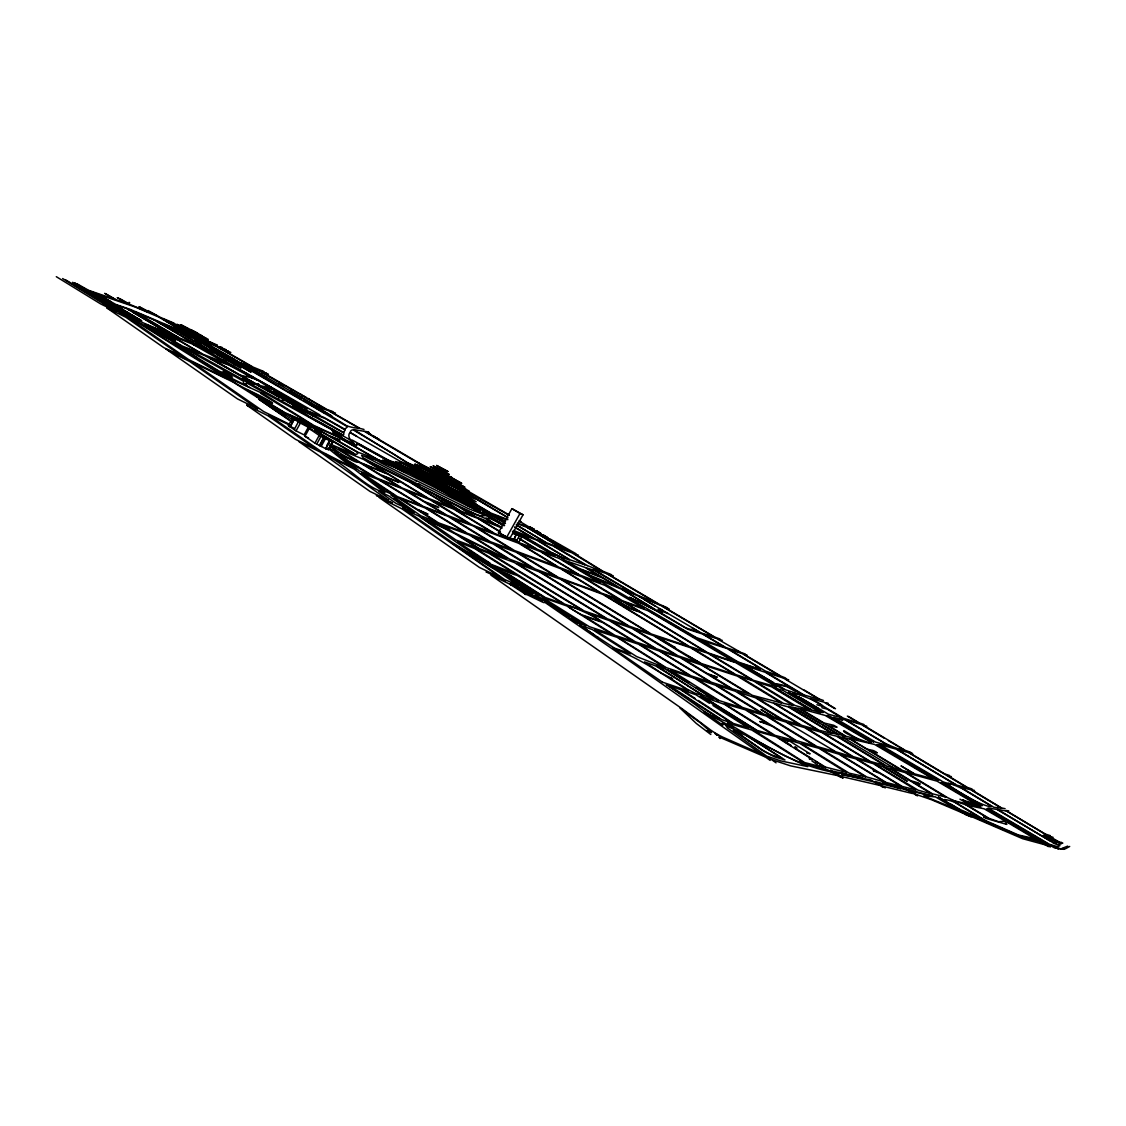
<?xml version="1.0" encoding="UTF-8"?>
<svg xmlns="http://www.w3.org/2000/svg" width="1126" height="1126" viewBox="0 0 1126 1126"><rect width="100%" height="100%" fill="white"/><g stroke="black" fill="none" stroke-linecap="round" stroke-linejoin="round"><path stroke-width="1.5" d="M709.436 703.271L695.882 694.728L681.526 689.759L694.981 698.317M719.993 738.515L718.881 736.911L764.568 756.644M294.224 429.639L298.32 421.94L308.299 427.261L304.076 434.889L296.054 430.892L288.411 425.614L292.619 417.999L313.873 428.429L321.29 433.468L314.647 430.357L332.874 442.082L328.623 449.753L325.681 448.486L329.946 440.801L332.874 442.082M290.072 426.81L294.28 419.182L292.619 417.999M290.226 426.895L294.28 419.182M296.054 430.892L300.29 423.249M329.946 440.801L325.977 448.824L314.942 443.137L304.977 436.269L309.2 428.598L312.789 430.343L308.299 427.261M314.942 443.137L319.207 435.424L309.2 428.598M316.702 444.151L320.966 436.438L330.171 440.956M319.376 445.432L323.626 437.718M319.714 445.657L323.978 437.958M320.361 445.98L324.612 438.267M321.135 446.501L325.4 438.788M326.948 445.249L328.651 442.18M328.285 449.724L332.536 442.054M506.489 536.877L509.599 538.735L498.466 532.64L511.922 508.642L523.041 514.765L509.599 538.805L505.546 536.356M506.531 537.524L520.015 513.498L523.041 514.765M516.215 534.625L513.526 540.283L516.215 534.625L513.259 532.837M516.876 541.536L517.369 540.649L515.173 539.453L514.666 540.339L518.762 542.253L521.76 536.905L517.256 534.484L517.904 533.344L519.466 534.16L518.833 535.3M517.256 534.484L518.537 533.597M518.213 535.061L519.466 534.16M515.173 539.453L516.778 540.424L519.283 535.962L521.76 536.905M279.065 398.154L278.235 396.788L204.65 355.534L187.127 348.694L303.161 412.989L292.802 406.092M801.529 695.038L798.756 693.335M304.245 410.906L305.033 410.497M1069.7 846.456L1065.351 848.835L1062.789 848.455L1064.028 849.314L1057.23 848.385L1054.415 846.935M230.225 365.668L247.72 374.071M1067.701 846.105L1060.861 848.905L1054.203 846.794M1062.817 843.121C1059.327 840.334 1055.878 844.796 1052.557 842.262L1054.372 842.966L1056.132 842.22C1022.647 822.684 1082.213 854.718 1048.672 836.069L1053.077 837.308M486.024 518.213L488.248 519.649M113.332 304.161L119.44 308.524M836.055 773.069L840.334 772.9L862.854 778.094L833.451 771.24L843.149 777.953M1050.319 835.661L1045.224 834L1005.884 810.481L1008.755 810.861M303.007 410.202L303.612 409.751L292.563 404.459L314.295 416.465L305.301 410.638M221.991 347.329L219.331 346.878L226.073 349.679M1005.11 808.693L1001.661 807.989L971.471 789.734L974.483 790.424M368.469 432.032L365.57 431.469L371.13 434.72L365.598 431.525L366.977 432.398M773.013 682.384L741.246 663.622L753.477 667.718L752.267 667.324M263.456 387.808L287.454 398.646L273.998 391.102L281.528 395.859M251.464 377.646L240.232 375.31M363.994 429.442L359.982 428.415L330.002 411.187L335.506 413.087M1044.872 844.739L1022.563 838.673L968.712 815.407M698.359 700.499L733.293 723.427L748.368 727.959L712.983 705.509M1039.791 841.755L1019.171 836.182L969.993 814.506M837.448 775.547L790.551 765.863L772.549 759.909M906.585 790.016L882.32 782.992L903.699 788.369L908.33 790.733M221.498 372.537L232.505 377.083L224.004 371.833L223.075 371.425L230.858 376.267L219.035 371.073L177.035 345.26L183.721 347.934L242.47 380.672L243.723 381.447L243.3 383.065L247.256 386.148L227.382 376.126M841.263 776.476L879.336 785.301M873.241 781.725L855.901 777.728A321.966 27.137 30.8 0 0 846.485 775.533L841.474 774.589L870.581 779.825L883.22 787.426M1050.262 844.5L1057.356 846.682L1059.904 845.71L1058.299 844.753L1061.734 843.473L1060.382 843.177L1057.694 844.81L1054.907 843.768L996.904 809.425L987.995 808.018L1055.949 848.131M776.715 683.735L787.018 686.17L804.949 696.037L765.187 672.25L745.679 665.973M102.945 300.726L110.658 304.006M896.38 787.299L900.884 788.679L877.773 782.978M273.013 388.132L269.198 386.64L307.412 409.005L290.395 401.039L300.839 407.415L294.505 404.853L262.414 387.569M778.319 684.707L787.004 686.733L794.9 691.026M959.957 799.164L968.585 804.274L954.552 800.924L947.473 797.574L906.331 772.717L937.029 781.148L980.859 806.976L975.763 805.301M910.441 790.987L933.215 796.321L908.147 789.537L917.718 795.786M883.009 786.314L912.539 793.534M514.272 532.302L554.724 555.85L537.623 549.488L518.959 538.256M831.509 771.972C793.478 764.371 760.332 742.527 727.452 723.075L751.76 730L801.205 761.021L803.077 762.372L800.107 761.725L803.091 763.512L827.723 769.874L840.939 777.447M972.034 788.96L967.375 787.426L948.275 775.898L951.386 776.616M949.471 775.476L944.714 773.886L909.02 752.464L912.637 753.449M828.229 703.3L825.499 702.652L835.506 708.718M288.411 425.614L294.083 428.26M821.825 707.705L827.174 709.113L841.896 717.909M823.43 700.456L819.221 698.993L804.274 690.083M915.565 794.238L931.61 799.784L962.533 812.944M806.793 752.942L810.129 753.843L787.524 739.796L799.699 743.301L846.288 772.408L825.442 767.087L795.871 748.706L794.477 747.453L797.011 748.086L795.111 746.735M910.723 752.309L905.135 750.268L863.262 725.144L866.809 726.214M816.871 704.749L822.557 706.382C823.528 702.244 772.478 684.284 802.191 698.683L828.44 714.236L841.713 717.769M736.995 662.468L738.684 662.961M629.406 597.23L655.388 609.926L621.453 589.194L594.866 578.074L696.487 637.626L724.694 647.183L702.568 634.051L687.592 629.167L654.91 610.039A27.291 1.788 29.5 0 1 643.467 604.015L630.996 598.159M899.266 747.157L904.291 750.212L899.477 747.594M863.839 724.454L859.405 722.948L848.497 716.446M775.969 688.31L783.203 690.562L820.558 712.674L812.142 710.126L774.378 687.817L811.058 709.844M747.143 655.149L743.624 654.037L780.853 676.093L785.596 677.993M745.06 653.91L740.767 652.39L716.629 638.512L703.468 634.304L726.087 647.661L739.726 652.123L738.586 651.405M554.822 555.259L513.315 530.923M720.021 639.033L714.63 636.992L662.637 606.224L669.14 608.885M722.245 640.356L718.557 639.174L719.964 640.131M742.639 664.157L747.791 665.86M611.024 574.457L602.889 571.234L575.231 554.119L578.412 555.146M613.262 575.78L607.927 574.021L659.006 604.113L667.155 607.702M747.903 665.762L751.408 666.93M466.46 489.402L458.873 486.531L367.766 432.863M788.721 679.837L786.032 679.048L788.369 680.597M734.771 662.398L710.351 654.262L753.421 680.315L776.813 687.001L648.196 610.813L624.057 601.917L707.86 652.756L732.942 661.3M469.078 490.936L449.668 482.336L414.72 464.123L423.756 467.206L449.668 480.563L509.107 514.906M332.874 411.581L327.131 409.54L307.862 398.421L309.101 399.097M262.245 387.513L240.978 375.507M739.191 663.777L741.401 664.537M925.572 796.631L923.869 795.646L934.608 796.898A18.354 1.351 30.2 0 1 935.213 796.744L966.052 814.886M225.256 362.882L203.327 354.394L170.139 335.196L192.476 344.106L225.707 362.994L226.875 362.276L223.398 360.179M315.716 407.584C294.393 396.718 330.65 413.791 316.307 407.33L317.715 408.147M767.749 756.461L780.67 760.88L807.764 766.609L785.146 755.954L746.918 735.616M483.279 510.331L478.874 508.952L480.577 510.697M549.924 538.904L575.808 553.598M506.728 519.677L494.807 515.328L505.504 521.648M884.529 784.372L875.282 781.472L885.247 787.918M166.704 321.079L164.143 319.601L184.509 328.299L188.901 330.903L173.207 324.063L191.448 335.14L163.143 319.024L194.165 332.846M507.896 519.607L490.837 513.02L433.003 478.958L454.496 486.249L508.009 517.763M517.453 523.66L526.658 527.25L562.493 548.7L546.377 542.69L516.355 524.983M379.898 460.703L392.411 463.842L416.043 474.412L470.133 503.66L459.929 497.087L462.927 498.818M266.44 373.255L259.346 370.538L268.41 374.17M800.276 694.629L785.638 689.83L742.315 664.467M290.55 391.144L302.331 397.999L300.501 397.239M289.861 390.75L290.846 391.046L290.198 390.581M459.647 510.641L451.92 507.573L412.946 483.673L433.017 493.709L459.394 510.486M509.599 538.805L513.526 540.283M501.14 526.827C486.08 520.817 479.634 511.345 503.322 525.589M512.626 533.4L516.538 534.906M706.804 730.76L711.548 732.59L700.428 722.906L679.766 707.804L696.248 723.399L710.83 734.504M217.29 354.24L225.805 357.688L251.07 372.171L226.664 357.998L236.573 362.276L347.554 426.796L344.809 429.189L323.542 417.225L300.839 408.161L287.876 401.7M263.695 371.439L253.35 367.217L218.711 347.357L230.816 352.424M199.485 334.76L208.31 339.419M195.403 333.043L205.861 338.377L200.006 335.844M176.852 332.086L177.598 332.381L156.415 320.966L195.178 343.88L207.029 348.793L169.618 326.639L163.312 323.866L164.396 324.57M267.538 374.339L262.161 372.171L301.106 394.508L299.98 393.875M925.727 796.687L956.424 809.312M237.431 361.066L199.119 339.053L216.361 346.484L251.647 366.78M136.133 317.785L133.825 316.505L139.117 319.559L136.471 318.025M228.015 350.805C224.468 352.424 166.226 315.393 202.441 336.027M498.466 532.64L505.293 536.159M197.543 333.183L181.497 324.964M319.84 414.889L273.548 388.428M760.078 753.435L723.722 737.544A8.741 0.844 30 0 1 719.05 735.222A15.102 1.464 30 0 1 713.814 732.139L713.49 731.928A10.106 0.985 30 0 1 709.141 728.86L682.243 708.859L490.852 575.105L512.485 585.421M216.769 344.852L209.352 341.699L217.445 346.048L217.036 344.992M890.427 746.172L875.521 742.09L833.648 717.29L842.572 720.077L839.63 718.318L845.415 720.007L885.022 743.456M966.291 813.577L1004.533 830.059L968.726 814.154A43.041 3.153 30.3 0 0 962.04 811.255L963.926 812.662M186.353 328.398L187.451 328.862L186.803 328.384M119.06 307.581L134.064 316.505M226.762 375.732L221.583 372.636M473.553 495.384L509.248 515.356M480.464 510.655L469.598 503.533L477.494 509.473L468.852 506.559L415.804 480.309L416.381 480.943L380.841 462.828L372.453 457.466L398.984 468.923C400.757 468.022 396.014 464.911 394.396 464.222L357.238 443.785C355.07 442.462 358.814 447.402 355.394 444.925L339.602 437.775L377.843 459.563M446.698 490.978L434.115 482.716L441.969 485.672L429.273 477.931L408.119 470.415L425.727 475.904L351.002 433.13C347.667 431.455 348.244 440.773 352.438 440.167L476.411 509.008L442.757 486.333L436.156 483.758L444.869 489.754L457.255 496.158L390.412 462.307A11.626 0.774 29 0 0 386.063 459.591C409.484 466.643 437.479 481.759 461.083 494.75C473.441 501.999 486.84 509.684 461.519 498.03M718.416 735.461L714.954 733.42L718.008 735.208M285.582 390.229L301.247 399.364M329.862 443.996L355.45 454.707L317.49 432.229M456.016 495.341L462.547 498.325M113.43 304.189L119.638 308.608M606.703 573.641L593.205 569.221L636.471 594.725L657.626 603.733L606.492 573.542M450.71 502.196L369.99 461.632L363.008 457.635L361.587 455.354L381.193 461.618L405.585 472.23L401.574 469.824A129.377 8.684 28.9 0 0 399.28 466.91L485.658 515.624L480.366 515.877L476.016 514.413L450.752 502.224M195.91 336.153L206.058 340.756L189.872 331.494L174.755 324.921L179.133 327.765M251.253 377.59L253.434 378.618L246.608 374.282L252.027 376.534M450.428 482.716L451.934 483.42M667.929 613.571L660.146 610.461L662.51 612.994L659.273 612.023L685.818 627.9L699.612 632.348L691.857 627.703M195.009 335.815L190.238 333.873L209.183 342.614L188.211 332.775L177.486 326.441L199.175 336.97L180.512 328.271M897.45 746.003L888.386 740.584M966.052 804.893L951.357 799.924L985.869 820.727L1018.284 834.943L1034.85 838.701L1007.657 822.543L1005.152 822.839L1006.841 824.415L985.996 818.391L983.519 816.885L987.924 818.152L965.827 804.78M971.091 804.231L975.102 805.78L968.388 803.683L969.556 804.541L962.758 799.812L975.989 805.991L973.399 804.611M970.795 804.302L963.884 800.572L970.119 803.12M301.43 397.858L312.352 404.262L303.513 400.589M304.977 436.269L308.566 437.986M289.692 424.375L263.709 411.581L192.602 362.361L233.349 382.221L292.619 419.731M290.395 425.529L268.847 415.156L321.304 451.526L351.129 466.741L328.159 448.43M133.741 316.406L125.676 311.48M517.284 522.999L530.965 528.108L519.311 521.183M214.869 349.257L188.985 334.76L170.617 327.004L208.226 349.229L219.725 353.902L203.187 344.092L194.348 340.094L201.104 342.853L199.682 341.558L200.935 342.093L220.429 354.043L226.664 356.689L198.978 340.502L182.679 333.465L197.008 339.348M486.094 518.241L488.36 519.677M467.304 500.915L463.053 498.79M598.61 581.1L599.37 581.452L562.916 559.974L564.534 560.987M260.739 393.382L311.212 424.389L284.681 412.496L246.988 389.906L272.591 403.15C258.276 393.255 241.203 388.47 227.382 377.703L226.65 377.126L263.259 393.748L313.746 425.403L344.021 439.295C313.38 420.716 358.167 446.501 332.17 430.54C337.124 433.017 347.146 439.365 336.097 434.087M486.812 572.318L486.094 571.924L505.546 580.917M130.447 310.171L127.308 308.777L128.969 309.861M512.302 585.323L509.867 584.141L526.109 594.627A8.6 0.746 29.4 0 1 524.491 593.416L541.17 601.481A11.753 1.013 29.4 0 0 543.745 602.579L545.054 602.48L621.285 655.079L770.184 760.388M284.512 389.596L238.473 362.755L261.049 375.479L241.231 363.839L246.186 365.809L265.539 377.14M280.698 397.731L210.815 358.518L229.943 365.542L252.534 378.139L246.876 374.437L251.675 376.394L269.987 387.977L260.669 385.739L257.192 383.783L259.233 384.712L258.192 384.121M459.535 487.319L424.206 469.542L407.33 462.8L448.021 484.124L470.161 494.863L471.259 495.229L469.218 493.695L472.681 494.764L453.088 483.941M180.751 324.823L186.691 328.313M467.881 501.197L477.607 507.362L468.712 504.195L400.786 470.654L382.699 459.999L391.454 463.096L392.636 462.927L392.284 462.195L397.056 463.771L448.725 489.543L476.185 501.717L431.976 477.03L402.981 463.588L395.522 461.547L405.712 467.74L445.488 487.811L471.484 503.181M967.347 801.332L976.96 806.23L970.204 802.092M118.877 307.637L125.422 311.48M118.146 298.01L118.511 298.08M117.231 297.686L128.477 303.95L115.879 299.615L105.38 293.604M462.603 498.551L489.416 512.555L437.93 482.252L461.618 498.002M229.817 357.336L234.264 359.757L229.211 357.097M685.354 681.103L688.704 682.342L667.155 669.646L685.579 681.244M195.825 345.091L198.26 346.09L195.516 344.936M293.253 406.022L302.641 410.371M315.379 420.28L343.289 435.621L308.299 416.353M487.347 515.891L357.885 443.686L371.425 451.174M459.197 499.367L410.061 473.37L379.082 460.027L366.231 457.226L418.436 484.462L419.674 484.926L418.042 483.631L468.05 508.473L481.998 514.005L475.299 509.233L477.34 509.909L476.692 509.262L460.534 500.113M389.554 461.139L396.338 464.883M411.103 473.004L414.734 475.017M885.261 743.582L887.781 744.933A11.809 0.774 30 0 0 890.187 746.088M134.022 318.672L130.053 316.462L139.005 321.346L134.275 318.813M422.827 479.465L428.992 482.871M276.011 394.762L299.446 406.641L295.336 403.896M429.555 483.096L503.322 525.124M717.163 734.954L716.122 734.377L716.91 734.856M192.729 332.001L185.438 328.665L201.005 337.153L196.769 334.45M263.484 387.823L266.243 389.371M234.109 366.274L209.52 357.73L239.345 374.944M293.956 403.108L285.962 399.181L294.618 404.572L284.737 398.52L285.708 398.703L263.653 387.443L272.802 389.582L277.756 392.777M114.233 303.753C111.136 305.09 111.39 302.683 111.122 303.823L88.236 290.508L97.441 294.111L115.781 304.414L130.32 309.425L185.79 332.888L158.4 316.899L135.219 307.032L98.286 294.35L111.192 301.937M519.508 520.916L520.902 521.648L519.325 520.719M65.815 279.966L122.438 314.253L129.954 317.771L128.983 317.053M319.207 435.424L320.966 436.438M104.634 293.351L115.302 299.502L88.63 290.325L76.695 283.611M351.734 433.355L356.562 436.114M500.732 527.531L478.775 518.593L499.845 531.402M230.351 357.35L233.884 359.278L192.096 336.027L193.855 337.124M425.375 475.496L428.725 476.945L393.621 454.13L354.38 430.568C352.804 428.077 348.117 432.285 351.298 433.102M194.39 345.091L193.25 344.415L203.144 348.596L271.999 387.752L258.178 380.053M166.718 321.163L189.703 334.661L212.335 344.134L193.968 332.649M62.634 278.544L116.259 311.522L100.721 303.964L56.3 276.686M504.575 525.293L482.801 511.204L487.91 512.879L505.475 523.421M513.442 530.43L533.062 538.144L515.398 527.686M95.977 295.462L93.078 293.787A105.9 6.503 28.6 0 1 87.251 290.381L75.02 283.133M101.861 298.854L110.545 303.893M178.119 344.725L179.414 345.569L170.068 342.107L137.71 321.67L179.696 345.203M498.691 522.38L504.392 525.687M514.483 531.528L537.018 544.632M331.832 415.944L315.702 406.331L328.088 410.497L358.392 427.824C361.967 429.217 347.526 427.078 345.274 424.924L321.417 410.033L330.34 415.452M504.884 521.521L489.12 513.273L503.125 521.859M119.595 298.503L130.419 304.667L147.59 311.846L138.92 306.624M119.567 311.508L128.674 316.856M266.595 377.618L247.396 366.316L316.139 405.726L325.71 409.118L285.385 385.965L281.57 384.881L278.938 383.347L282.753 384.459L259.515 371.158L252.773 368.455L254.687 369.68M1054.457 847.864L989.768 809.819L986.362 809.059L1050.347 847.019M704.172 642.833L649.477 611.024L783.837 689.436L712.505 648.013M546.363 550.135L551.064 552.908M1048.419 846.625L1037.553 840.249L1018.594 835.619L969.5 814.253M309.931 427.373L288.059 414.481L300.825 419.899L356.351 451.653C360.419 453.004 355.169 456.185 353.465 452.99L314.435 430.019M507.08 517.017L455.045 486.277L461.196 488.726M148.041 310.551L160.371 317.363L174.136 323.162M514.483 526.94L535.3 539.072L546.096 542.732L516.37 524.857M129.04 302.373L129.715 302.669M844.12 738.135L842.628 737.164L850.594 739.416L901.293 770.17L893.889 768.002L843.022 737.53L837.758 736.334L886.626 766.046L893.692 768.073L891.876 766.89M394.48 498.86L393.861 498.508L414.255 512.527L407.528 507.882M644.832 599.919L655.121 605.999M139.723 306.976L156.894 315.801L156.05 315.28M301.247 422.63L255.94 395.888L285.497 415.044M834.648 708.479L823.936 702.145L810.101 698.401L843.529 718.233L859.096 723.188L847.343 716.08M662.074 610.222L660.202 609.025M180.822 324.907L185.818 328.102M820.404 723.582L793.436 707.466L788.341 706.312L831.706 732.745L838.8 734.912L822.515 724.862M511.922 508.642L520.015 513.498M1057.258 848.413L1058.313 849.046M901.49 749.015C907.612 752.801 884.192 743.822 882.488 741.738L846.963 720.612A14.103 0.915 29.9 0 1 845.823 719.81L861.601 724.68L884.276 738.192M517.904 533.344L518.861 533.921M512.837 531.683L517.904 534.723M514.596 539.861L518.762 542.253M74.738 283.034L94.697 295.491M832.114 749.958L833.986 751.309L816.899 746.468L768.34 716.657L786.047 722.104L835.759 751.788L852.593 756.855L804.64 727.635L787.918 722.639L789.481 723.68M801.937 709.69L824.063 722.991L833.775 725.299L837.068 727.171L829.116 725.974L845.879 736.249L857.942 739.219L843.965 730.647C839.095 732.491 887.021 750.493 865.824 739.191L825.161 715.418L800.656 708.789L801.205 709.253M72.585 282.302L108.546 305.062L136.049 320.22L119.497 311.255M512.414 531.796L519.283 535.962M950.034 803.711L960.562 809.735L982.182 819.095L955.833 802.993C953.286 800.938 938.324 797.349 946.319 801.459M508.769 537.313L513.203 539.987M968.374 815.857L952.821 806.385L971.048 817.012M640.497 597.202L639.638 596.625L661.075 605.647L714.911 637.499L700.963 632.84L638.132 595.964L621.833 589.165L657.303 610.771L660.202 611.742L658.006 609.349L663.045 610.799M520.212 539.368L535.793 548.911L517.861 542.183L511.668 538.594M500.563 532.19L477.593 518.312L455.847 509.909L494.75 533.541L515.103 541.142L509.332 537.51M916.93 795.603L905.839 788.876L909.47 791.057M502.14 528.038L500.859 527.207M472.709 503.941L474.398 504.983M747.157 735.771L785.005 759.98L774.618 756.883L763.864 751.309L733.209 730.267L738.529 731.745L737.994 730.901L725.988 725.806L727.635 728.1L776.067 762.837M842.501 777.813L830.552 770.198L842.698 777.855M686.79 684.988L656.81 665.973L666.015 669.407L713.349 699.049L702.962 695.08L655.557 665.874L644.494 661.891L662.074 673.517L672.658 678.795L669.534 677.824L687.141 689.154L694.812 693.095L703.511 695.854L687.015 685.382M336.998 434.65C339.728 437.676 366.006 450.625 347.652 438.478L247.467 383.389C243.286 381.545 247.565 387.541 249.817 387.555M95.034 295.702L102.621 300.558M149.491 327.553L148.491 326.906L179.822 345.26M206.41 350.172L205.734 349.651L215.995 353.733L241.048 367.935L217.276 354.268M127.322 313.239L116.259 306.427L141.721 320.84L114.556 304.569L126.619 308.594L170.645 334.352L178.372 337.603L130.898 310.34M282.964 400.293L282.133 399.744L285.371 400.589L341.769 431.821C344.063 431.427 344.725 436.1 342.459 434.678L308.58 416.043C304.203 411.539 283.639 402.587 303.781 410.849M572.219 618.005L586.097 625.887L535.075 594.472L559.791 611.502L569.615 616.795M294.435 419.266L298.446 421.997M291.747 421.448L258.867 399.237L291.24 421.574M325.977 448.824L325.681 448.486M132.798 312.212L170.026 334.253L142.861 322.698L116.288 307.299L105.957 302.627L121.552 311.888L128.772 314.942L127.998 314.309M328.961 448.064L338.138 453.229L329.693 445.389M811.832 760.838L819.601 766.342L804.668 762.555L754.406 730.661L776.011 736.742L812.493 759.543L809.172 758.671L810.157 759.487M831.987 733.35L818.968 730.211L773.97 703.074L788.327 706.903L831.987 733.35M915.818 789.889L902.207 786.427L856.661 758.825L873.312 763.653L915.818 789.889M344.978 429.921L343.74 432.665L306.976 411.243L325.681 418.745L344.978 429.921M758.685 667.479L755.799 666.606L760.43 669.449L738.473 662.13L702.779 640.891L726.777 648.407L758.685 667.479M884.67 765.37L870.356 761.415L823.317 732.927L836.491 736.151L884.67 765.37M436.649 495.567L460.604 510.908L474.581 516.538L457.761 506.292L436.649 495.567M756.644 697.81L801.656 725.299L817.828 730.042L773.745 703.286L756.644 697.81M457.733 541.944L489.979 563.197L479.775 557.666C474.004 553.528 485.756 562.198 488.98 563.479L514.16 573.289L474.834 548.672L457.86 541.817M401.785 504.87L405.613 507.84L395.902 503.336L378.899 491.429L388.512 495.764L401.785 504.87M539.945 589.151L562.958 603.62L545.237 597.498L509.811 575.062L501.422 571.515C484.25 562.254 505.321 572.163 516.989 575.344L539.945 589.151M799.601 724.708L782.922 719.655L737.812 692.026L755.447 697.782L799.601 724.708M436.649 465.488L447.895 471.498L436.649 465.488M406.472 490.429L424.657 501.633L436.691 506.334L438.76 507.615L427.261 503.266L446.642 515.046L469.063 523.773L429.766 499.648L406.472 490.429M636.711 628.829L629.082 626.042L540.156 571.797L560.734 579.341L649.491 633.305L636.711 628.829M561.424 579.214L651.335 633.994L688.155 646.169L602.692 594.303L561.424 579.214M450.09 506.883L428.401 498.311L367.92 461.505L409.245 481.844L450.09 506.883M464.742 487.164L424.305 466.854A13.301 0.816 29.1 0 0 420.477 464.461L418.464 463.166L440.688 473.666L464.742 487.164M997.439 809.298L1049.531 840.559L1052.078 841.206L1043.52 835.253L1045.533 834.436L1006.602 811.114L997.439 809.298M563.267 569.883L601.397 593.12L618.638 599.116L582.072 576.934L563.267 569.883M449.007 474.327L433.243 465.939L449.007 474.327M194.587 357.097L222.526 374.662L230.591 378.505L194.587 357.097M296.419 402.981L306.23 408.499L296.419 402.981M668.943 685.326L721.893 719.711L731.745 722.962L680.667 689.731L668.943 685.326M716.572 685.255L764.16 714.236L772.492 716.657L760.979 709.563L773.379 716.84L780.98 719.176L735.32 691.223L716.572 685.255M683.327 658.809L706.832 673.306L717.276 677.19L709.971 675.136L732.322 688.83L749.015 693.898L701.611 665.03L683.327 658.809M405.979 463.11L407.936 464.461L400.223 461.73L448.472 486.981L474.778 498.917L441.491 479.746L405.979 463.11M819.601 765.75L823.12 767.228L819.601 765.75M357.435 461.224L357.139 461.181C359.152 466.699 322.655 442.265 334.732 447.486L357.435 461.224M226.481 355.816L230.534 358.223L226.481 355.816M638.949 611.291C633.009 611.122 598.173 590.39 623.917 602.185L638.949 611.291M160.919 331.41L175.811 340.249L159.315 330.777L149.814 326.976L182.539 346.146L200.808 353.282L169.041 334.774L160.919 331.41M306.708 422.785L328.299 435.312L338.87 439.661L339.953 440.294L330.523 436.508L357.913 452.244L375.437 458.493L337.659 436.902L306.708 422.785M107.083 308.074L163.763 347.61L183.228 357.111L125.859 317.279L107.083 308.074M767.946 723.68L759.712 721.47L771.957 726.129L795.519 740.795L774.984 735.334L724.426 703.82L745.299 709.802L767.946 723.68M825.696 767.805L819.7 764.301L825.696 767.805M879.392 744.356L941.294 780.754C943.546 783.175 959.282 785.638 954.299 783.992L896.352 749.226L879.392 744.356M799.01 708.493L794.069 707.536L837.997 734.096L845.387 736.334L799.01 708.493M578.285 574.541L558.834 567.208L521.014 544.168L540.353 551.571L578.285 574.541M722.005 723.441L722.836 725.228L704.2 711.913L733.814 728.043L722.005 723.441M507.122 558.215L504.237 557.637L454.637 532.88L441.716 524.815L469.26 534.92L507.122 558.215M518.847 588.94L513.681 585.759L530.895 593.768L542.563 600.763L518.847 588.94M247.79 374.859L257.404 380.236L247.79 374.859M349.426 462.251L359.095 470.809L373.762 476.96L349.426 462.251M419.139 510.402L438.422 522.788L465.277 532.556L425.389 508.079L399.688 498.114L416.986 509.177L427.979 514.188L419.139 510.402M488.177 540.987L467.149 533.203L426.444 508.178L448.049 516.37L488.177 540.987M654.727 648.266L635.571 641.89L588.504 613.389L609.222 620.553L654.727 648.266M535.624 597.906L525.195 592.966L535.624 597.906M666.423 684.566L695.769 704.989C700.09 708.521 714.25 718.979 719.556 718.754L666.423 684.566M662.468 682.159L612.84 648.013C639.779 658.527 663.777 674.671 688.042 690.534L688.577 691.04L662.468 682.159M452.765 518.65L490.486 541.747L511.936 549.629L473.201 525.941L452.765 518.65M657.373 637.232L654.853 635.937L671.195 645.747L657.345 637.246M474.187 553.781L469.626 550.684L477.79 556.103L474.116 553.823M474.525 547.729L564.59 604.085L582.522 610.391L488.74 553.218L474.525 547.729M884.726 782.035L866.795 776.982L821.22 748.959L838.884 754.167L884.726 782.035M257.685 408.794L237.473 398.9L168.253 350.665L189.787 361.573L257.685 408.794M865.486 776.841L849.173 773.154L801.107 743.526L818.869 748.283L865.486 776.841M628.139 626.028L607.35 618.807L516.806 563.45L539.368 571.853L628.139 626.028M938.422 797.053C966.46 814.478 965.812 813.155 938.422 797.053M461.364 488.473L464.292 490.077L461.364 488.473M597.934 637.26L614.346 648.027L630.687 653.924L592.318 629.561L579.454 625.029L597.934 637.26M391.201 495.06L420.871 515.792L435.917 521.704L398.942 498.269L391.201 495.06M640.159 644.621L690.956 675.797L710.042 682.018L659.583 651.11L640.159 644.621M578.004 623.086L568.63 617.555L578.004 623.086M503.885 573.092L536.581 594.064L543.562 596.935L510.191 575.696L503.885 573.092M689.436 675.389L666.254 667.634L618.371 637.626L638.526 644.213L689.436 675.389M660.568 651.278L711.322 682.229L730.971 688.507L680.005 657.5L660.568 651.278M672.138 646.451L701.512 663.58L734.349 674.207L690.548 647.746L657.345 636.753L675.487 647.689L672.138 646.451M518.157 585.365L504.842 579.623L451.399 542.718L499.142 572.177L518.157 585.365M432.525 500.69L472.202 524.983L492.78 532.837L453.75 509.149L432.525 500.69M490.88 553.767L584.225 610.954L605.901 618.413L514.329 562.536L490.88 553.767M361.84 472.934L397.464 496.636L421.715 505.884L378.04 479.395L361.84 472.934M281.852 394.184L297.869 403.361L288.411 398.914L275.603 390.947L281.852 394.184M982.336 805.512L979.212 805.203L940.984 782.57L946.769 784.569L982.336 805.512M246.735 405.163L295.533 439.379L315.998 449.147L267.721 415.607L246.735 405.163M877.055 752.773L869.356 750.409L902.686 770.522L913.355 773.393L900.997 765.905L914.608 773.858L932.877 778.784L874.564 744.427L850.172 738.825L866.57 748.79C871.974 750.958 872.453 749.156 877.055 752.773M600.594 621.299L581.551 614.74C544.055 594.106 597.315 616.147 600.594 621.299M1005.293 821.164L998.551 821.713L988.994 818.32L967.333 805.315L984.18 808.82L1005.293 821.164M210.548 343.106L198.415 336.083L210.548 343.106M384.656 492.724C363.74 486.362 348.483 466.558 329.102 456.917L325.597 454.355L354.211 469.12L384.656 492.724M451.779 477.452L450.372 476.917L461.773 483.392L430.188 466.628L451.779 477.452M166.099 349.144L185.621 358.701L166.099 349.144M556.357 576.695L535.258 569.024L495.229 544.562L516.229 552.247L556.357 576.695M788.524 692.349L822.909 712.533L788.524 692.349M334.746 452.553L356.28 469.429L339.841 454.876L334.746 452.553M781.486 702.976L752.365 695.333L700.893 664.227L737.291 676.079L781.486 702.976M394.241 495.229L385.458 491.415L361.319 473.75L394.241 495.229M460.112 536.314L479.451 548.658L500.718 556.427L460.112 536.314M518.354 552.852L558.397 577.399L599.398 592.389L560.523 568.658L518.354 552.852M166.268 321.135L170.505 323.584L166.268 321.135M529.882 526.968L534.414 529.445L529.882 526.968M945.615 797.011L932.469 793.816L913.172 782.12L920.209 784.16L918 782.809L910.765 780.684L891.13 768.579L905.262 772.619L945.615 797.011M324.302 412.693L316.659 408.316L324.302 412.693M320.417 409.4L320.417 409.4M778.291 737.361L783.921 740.978L778.291 737.361M199.401 346.526L198.162 345.921L199.401 346.526M444.967 514.582L422.968 506.264L380.138 480.098L402.658 488.825L444.967 514.582M697.093 662.201L677.979 655.74L633.896 628.857L653.432 635.669L697.093 662.201M362.586 463.828L380.306 474.595L397.351 481.478L398.97 482.477L382.587 475.974L401.883 487.924L426.472 497.636L388.217 474.356L362.586 463.828M531.838 567.603L509.796 559.228L471.949 536.075L493.061 543.872L531.838 567.603M815.435 761.373L818.152 763.034L815.534 761.387M696.544 678.823L742.513 707.452L761.655 713.405L715.531 685.227L696.544 678.823M699.893 663.045L687.986 656.078L699.893 663.045M153.966 319.911L135.373 312.015L179.316 337.913L194.742 343.866L153.966 319.911M991.767 806.441C982.491 808.989 921.026 769.705 962.026 788.496L991.767 806.441M1001.493 808.187L993.836 807.286L960.351 787.13L970.767 789.79L1001.493 808.187M878.759 744.919L876.872 744.708L934.481 778.756L938.704 780.177L878.759 744.919M368.962 432.567L366.963 431.722L368.962 432.567M873.621 741.865L870.173 741.007L826.822 715.474L830.341 716.46L873.621 741.865M757.418 682.736L756.236 681.934L771.507 686.747L809.58 709.788L794.956 705.453L757.334 682.722M594.627 629.898L636.683 656.599L665.452 667.845L617.118 637.344L594.627 629.898M249.508 381.151L245.313 380.588L241.626 378.491L245.792 379.068L249.508 381.151M781.416 757.882L772.14 755.138A13.357 1.239 30.1 0 1 761.331 749.367L736.094 731.661L745.975 735.32L781.416 757.882M611.77 634.177L589.25 626.619L542.282 597.399L566.8 605.957L611.77 634.177M449.316 530.135L430.639 520.944C424.446 517.397 451.85 529.023 449.316 530.135M496.369 524.969L476.298 517.059L461.505 508.093L486.587 519.044L496.369 524.941M364.219 431.286L353.634 429.569L432.919 478.311L431.089 477.621L427.05 475.102L432.384 477.86L458.69 486.868L364.219 431.286M547.785 537.693L542.648 534.639L547.785 537.693M793.183 705.439L783.513 703.384L739.557 676.627L753.604 681.019L793.183 705.439M533.654 592.966L528.727 590.263A155.867 13.976 29.2 0 0 513.977 580.735L498.156 570.601L533.654 592.966M388.273 500.211L370.102 491.499L299.009 441.702L320.277 452.047L388.273 500.211M399.885 487.178L376.351 477.888L348.216 460.773L341.108 454.749L360.461 463.053L399.885 487.178M251.253 382.178L246.439 381.264L254.729 384.107L251.253 382.178M604.69 594.978L620.567 604.704L629.04 607.759L613.346 598.244L604.69 594.978M579.524 568.588L565.069 560.438L584.816 567.349L600.045 576.428L579.524 568.588M780.374 676.205L765.427 671.082L729.338 649.463L742.189 653.615L780.374 676.205M526.25 589.658L515.37 582.48L526.25 589.658M556.3 566.082L514.582 550.572L476.974 527.714L518.636 543.267L556.3 566.082M696.389 687.916L718.163 700.668L696.389 687.916M478.114 548.334L455.988 540.03L425.698 519.142L455.664 534.104L478.114 548.334M567.321 616.33L562.789 613.543L567.321 616.33M967.924 788.13L956.889 785.202L897.014 749.367L908.429 752.59L967.924 788.13M907.007 781.064L882.671 766.595L874.677 764.061L918.154 790.213L931.962 794.083L892.031 769.734L883.065 766.327L907.007 781.064M288.664 399.35L286.975 398.731L300.712 405.951L288.664 399.35M173.052 343.585L197.205 357.998L173.151 343.613M402.7 507.727L411.863 512.034L402.7 507.727M306.553 397.731L302.317 395.296L306.553 397.731M640.863 612.516L622.805 606.084L689.225 646.38L706.115 652.151L640.863 612.516M876.675 771.535L873.213 770.663L880.18 773.548L901.18 786.356L885.937 782.373L840.869 754.856L855.718 758.825L876.675 771.535M694.052 678.148L670.702 670.209L719.317 700.625L742.442 707.987L694.052 678.148M783.443 678.091L766.356 672.518L804.147 695.024L819.066 699.274L783.443 678.091M583.761 570.643L581.41 570.038L590.334 575.372L617.428 586.843L602.72 578.046L583.761 570.643M229.69 358.504L230.577 359.011L229.69 358.504M786.666 739.993L782.654 738.923L788.355 741.527L786.666 739.993M584.127 616.189L614.979 635.36L633.333 641.313L602.452 622.396L584.127 616.189M702.708 696.769L700.302 696.121L748.34 726.988L756.278 730.211L702.708 696.769M622.481 600.749L584.211 577.652L604.676 585.281L644.241 608.645L622.481 600.749M815.097 746.003L796.363 740.627L747.073 710.267L766.102 715.981L815.097 746.003M821.403 732.266L806.385 728.1L853.198 756.644L869.582 761.359L821.403 732.266M559.003 558.383L541.69 551.965L579.454 574.865L600.411 582.888L559.003 558.383M536.201 530.599L540.719 533.4L536.201 530.599M773.28 735.011L756.897 730.352L704.017 697.29L724.398 704.341L773.28 735.011M912.074 765.68L932.778 777.897L912.074 765.68M217.318 350.721L223.877 354.493L217.318 350.721M587.35 565.618L554.724 546.504L571.839 552.767L603.564 571.98L587.35 565.618M707.621 653.136L692.518 648.323L735.954 674.671L751.732 679.822L707.621 653.136M580.777 624.128L578.722 622.861L581.875 624.48L580.777 624.128M134.768 320.671L129.265 318.419L188.563 359.532L227.804 378.885L134.768 320.671M742.048 732.956L739.852 731.731L742.048 732.956M594.289 570.403L586.491 567.884L619.399 587.617L634.36 593.965L594.289 570.403M676.529 655.585L656.219 648.689L611.742 621.256L631.939 628.266L676.529 655.585M791.099 745.609L784.78 741.752L791.099 745.609M338.799 449.077L360.672 462.645L385.922 473.061L363.614 459.422L338.799 449.077M584.943 564.83L570.291 559.946L538.115 540.55L553.063 545.941L584.943 564.83M564.084 558.848L552.852 553.345L564.084 558.848M569.179 559.721L562.029 557.68L552.036 552.767L519.818 533.794L536.905 540.213L569.179 559.721M532.415 593.796L510.585 583.254L532.415 593.796M171.982 324.471L177.232 327.553L171.982 324.471M501.126 577.863L479.535 567.518L379.279 497.593L401.869 508.783L501.126 577.863M499.198 568.363L492.161 565.463L499.198 568.363M532.415 529.164L527.278 527.32L562.296 548.348L569.672 551.36L532.415 529.164M556.863 556.314L556.863 556.314M376.45 495.44L392.017 502.843L376.45 495.44M183.2 331.1L178.091 328.173L183.2 331.1M491.288 565.125L490.556 564.844L492.808 566.096L491.288 565.125M498.48 525.758L497.284 525.096L498.382 525.687M740.289 663.172L738.867 662.51L741.091 663.833L740.289 663.172M149.533 326.244L146.197 324.696L160.159 330.537L149.533 326.244M255.067 368.807L233.814 360.207L255.067 368.723M584.211 628.167L594.401 635.12L584.211 628.167M145.789 324.57L145.113 324.288L146.802 325.175L145.789 324.57M404.741 509.557L452.821 542.887L493.92 568.32L418.745 516.032L404.741 509.557M184.354 327.582L176.937 324.401L184.354 327.582M422.531 517.988L421.814 517.678L430.667 523.674L422.531 517.988M373.283 435.987L372.41 435.579L379.335 439.647L373.283 435.987M971.485 804.499L970.401 804.034L971.485 804.499M802.641 699.162L798.292 696.881L818.306 708.648L802.641 699.162"/></g></svg>
